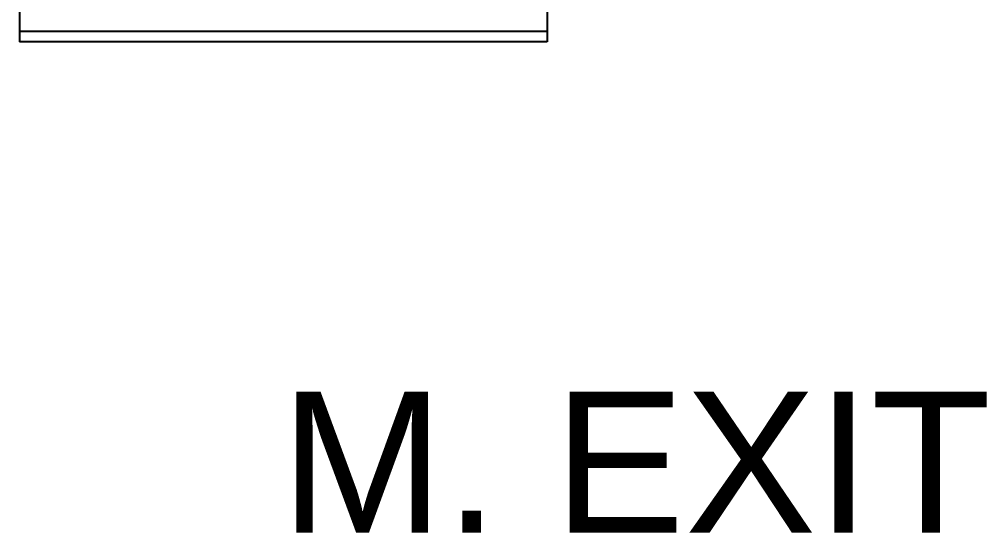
# Model space of a CAD drawing. Header units: inches. Extents: x 148614 to 294443, y 4730 to 138360.
# Drawn here: x 221512 to 223400, y 103427 to 104429 of the extents above; entities that cross this region are included whole.
import ezdxf

# ---------------------------------------------------------------- set-up
doc = ezdxf.new("R2010")
doc.units = ezdxf.units.IN
doc.header["$MEASUREMENT"] = 0
for name, color, linetype, lineweight in [('01-PDA MEP', 7, 'Continuous', 15), ('room text', 7, 'Continuous', 13), ('STR', 32, 'Continuous', 25)]:
    doc.layers.add(name, color=color, linetype=linetype, lineweight=lineweight)
doc.layers.add('DIM', color=7, linetype='Continuous')
doc.styles.add('room text', font='arial.ttf', dxfattribs={"height": 150})

# ---------------------------------------------------------------- blocks, each defined once
blk = doc.blocks.new('xk19')
at = {"layer": 'DIM'}
for p, q in [((-170.2048, 299.2653), (-170.2048, 299.0935)), ((-169.1745, 299.2628), (-169.1745, 299.0935)), ((-170.2048, 299.1135), (-169.1745, 299.1135)), ((-170.2048, 299.0935), (-169.1745, 299.0935))]:
    blk.add_line(p, q, dxfattribs=at)
blk = doc.blocks.new('gr flr')
at = {"layer": 'STR', "lineweight": 5, "xscale": -1000, "yscale": 1000, "zscale": 1000.000000000034}
blk.add_blockref('xk19', (2152395.4, -3550541.1, -1000), dxfattribs=at)

msp = doc.modelspace()

# ---------------------------------------------------------------- block references
at = {"layer": '01-PDA MEP'}
msp.add_blockref('gr flr', (-2100057.9, 3355832.3), dxfattribs=at)

# ---------------------------------------------------------------- texts
at = {"layer": 'room text', "lineweight": 5, "insert": (222021.2, 103427.2, 1137.6), "char_height": 275, "width": 19110.875, "attachment_point": 7, "style": 'room text'}
msp.add_mtext('M. EXIT', dxfattribs=at)

doc.saveas('drawing.dxf')
